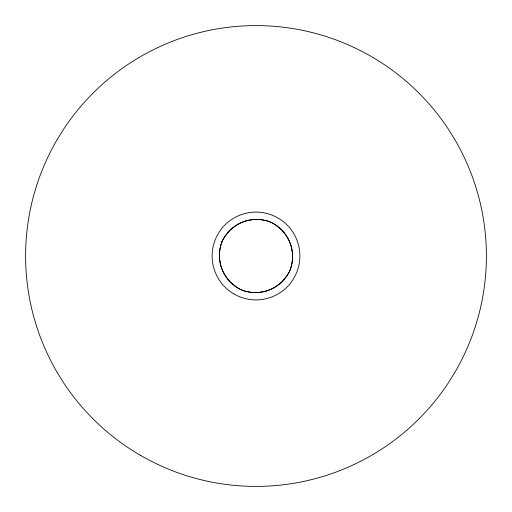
<?xml version="1.0" encoding="UTF-8"?>
<svg xmlns="http://www.w3.org/2000/svg" width="512" height="512" viewBox="0 0 512 512"><rect width="100%" height="100%" fill="white"/><g stroke="black" fill="none" stroke-linecap="round" stroke-linejoin="round"><path stroke-width="0.77" d="M221.869 241.862C214.848 261.056 223.322 281.523 241.862 290.131C261.056 297.152 281.523 288.678 290.131 270.138C297.152 250.944 288.678 230.477 270.138 221.869C250.944 214.848 230.477 223.322 221.869 241.862M221.939 241.894C214.931 261.043 223.392 281.472 241.894 290.061C261.05 297.069 281.472 288.608 290.061 270.106C297.069 250.95 288.608 230.528 270.106 221.939C250.957 214.931 230.528 223.392 221.939 241.894M140.8 455.533A230.4 230.4 0 0 0 486.4 256A230.4 230.4 0 0 0 140.8 56.467A230.4 230.4 0 0 0 140.8 455.533M234.054 294.01A43.891 43.891 0 0 0 299.891 256A43.891 43.891 0 0 0 234.054 217.99A43.891 43.891 0 0 0 234.054 294.01"/></g></svg>
